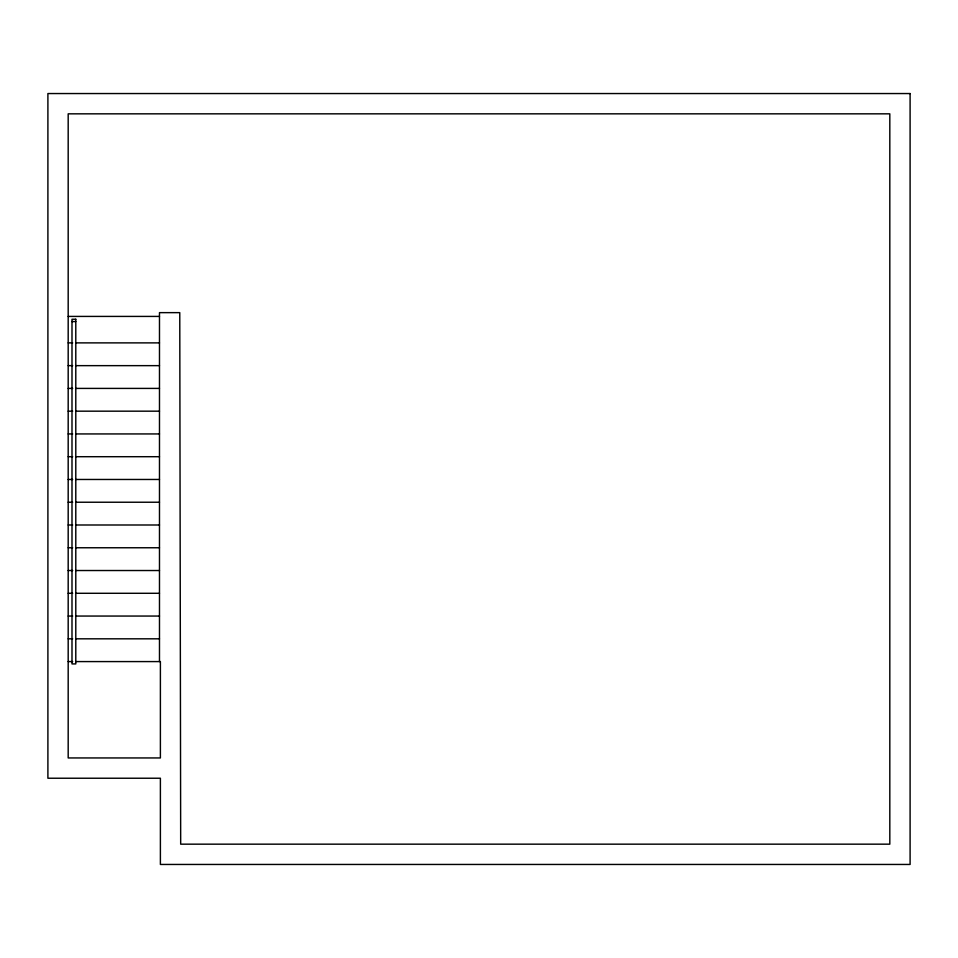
<?xml version="1.0" encoding="UTF-8"?>
<svg xmlns="http://www.w3.org/2000/svg" width="958" height="958" viewBox="0 0 958 958"><rect width="100%" height="100%" fill="white"/><g stroke="black" fill="none" stroke-linecap="round" stroke-linejoin="round"><path stroke-width="1.44" d="M68.186 316.415L159.483 316.415M71.994 321.577L75.79 321.577M68.186 342.88L72.676 342.88M75.67 342.88L159.483 342.88M68.186 365.645L72.676 365.645M75.67 365.645L159.483 365.645M68.186 388.409L72.676 388.409M75.67 388.409L159.483 388.409M68.186 411.174L72.676 411.174M75.67 411.174L159.483 411.174M68.186 433.938L72.676 433.938M75.67 433.938L159.483 433.938M68.186 456.703L72.676 456.703M75.67 456.703L159.483 456.703M68.186 479.467L72.676 479.467M75.67 479.467L159.483 479.467M68.186 502.231L72.676 502.231M75.67 502.231L159.483 502.231M68.186 524.996L72.676 524.996M75.67 524.996L159.483 524.996M68.186 547.76L72.676 547.76M75.67 547.76L159.483 547.76M68.186 570.525L72.676 570.525M75.67 570.525L159.483 570.525M68.186 593.289L72.676 593.289M75.67 593.289L159.483 593.289M68.186 616.054L72.676 616.054M75.67 616.054L159.483 616.054M68.186 638.818L72.676 638.818M75.67 638.818L159.483 638.818M68.186 661.583L72.676 661.583M75.67 661.583L160.393 661.583L160.393 757.946L68.186 757.946L68.186 113.834L889.814 113.834L889.814 844.166L180.679 844.166L179.769 312.643L159.483 312.643L159.483 661.583M910.1 93.549L47.9 93.549L47.9 778.231L160.393 778.231L160.393 864.451L910.1 864.451L910.1 93.549M75.79 319.242L71.994 319.242L71.994 663.918L75.79 663.918L75.79 319.242"/></g></svg>
